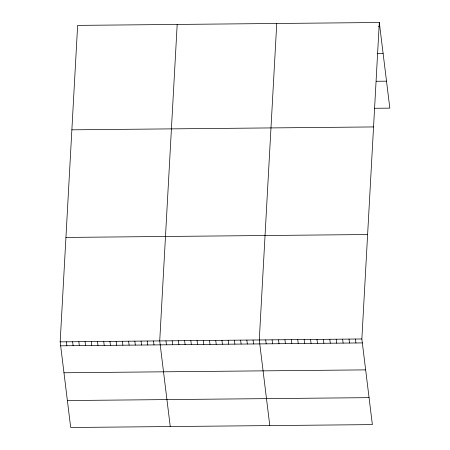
<?xml version="1.0" encoding="UTF-8"?>
<svg xmlns="http://www.w3.org/2000/svg" width="450" height="450" viewBox="0 0 450 450"><rect width="100%" height="100%" fill="white"/><g stroke="black" fill="none" stroke-linecap="round" stroke-linejoin="round"><path stroke-width="0.67" d="M379.311 22.5L361.856 338.974L372.369 424.609L70.689 427.5L60.176 341.865L77.631 25.391L379.311 22.5L389.824 108.135L374.439 108.281M177.182 24.441L159.727 340.909L170.246 426.544M276.739 23.484L259.284 339.958L269.798 425.593M378.512 26.46L379.794 26.443M377.336 53.46L383.108 53.404M376.256 81.276L386.516 81.174M71.871 129.831L373.551 126.934M65.936 237.431L367.616 234.534M60.176 341.865L361.856 338.974M60.66 345.814L362.34 342.917M63.968 372.769L365.653 369.877M67.382 400.545L369.062 397.648M355.444 339.036L355.928 342.979M349.037 339.098L349.521 343.041M342.624 339.159L343.108 343.103M336.212 339.221L336.696 343.164M329.805 339.277L330.289 343.226M323.392 339.339L323.876 343.288M316.98 339.401L317.464 343.35M310.567 339.463L311.057 343.412M304.161 339.525L304.644 343.474M297.748 339.587L298.232 343.536M291.336 339.649L291.825 343.592M284.929 339.711L285.412 343.654M278.516 339.772L279 343.716M272.104 339.834L272.588 343.777M265.697 339.896L266.181 343.839M253.063 340.014L253.547 343.963M246.842 340.076L247.326 344.019M240.615 340.132L241.104 344.081M234.394 340.194L234.877 344.143M228.172 340.256L228.656 344.199M221.951 340.312L222.435 344.261M215.73 340.374L216.214 344.317M209.509 340.436L209.993 344.379M203.287 340.493L203.771 344.441M197.061 340.554L197.544 344.498M190.839 340.611L191.323 344.559M184.618 340.673L185.102 344.616M178.397 340.734L178.881 344.678M172.176 340.791L172.659 344.739M165.954 340.853L166.438 344.796M153.506 340.971L153.99 344.914M147.285 341.032L147.769 344.976M141.064 341.089L141.547 345.037M134.843 341.151L135.326 345.094M128.621 341.207L129.105 345.156M122.394 341.269L122.878 345.212M116.173 341.331L116.657 345.274M109.952 341.387L110.436 345.336M103.731 341.449L104.214 345.392M97.509 341.505L97.993 345.454M91.288 341.567L91.772 345.516M85.061 341.629L85.545 345.572M78.84 341.685L79.324 345.634M72.619 341.747L73.103 345.69M66.398 341.809L66.881 345.752"/></g></svg>
